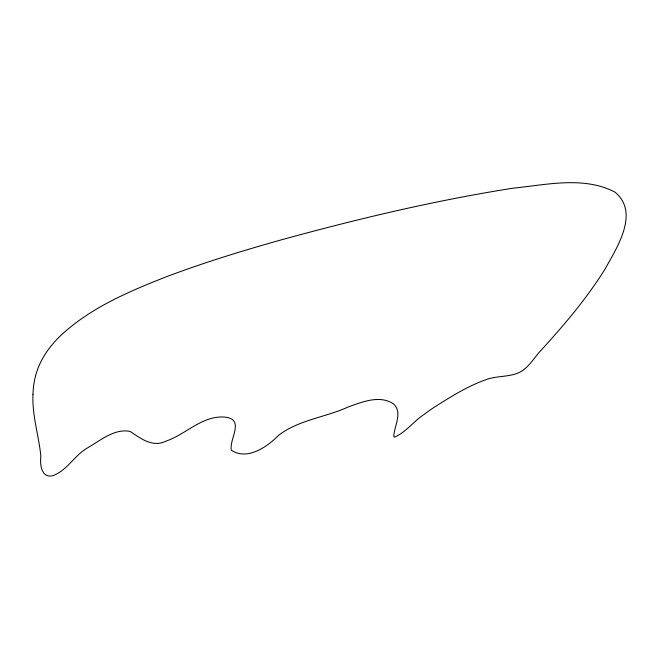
<?xml version="1.0" encoding="UTF-8"?>
<svg xmlns="http://www.w3.org/2000/svg" width="659" height="659" viewBox="0 0 659 659"><rect width="100%" height="100%" fill="white"/><g stroke="black" fill="none" stroke-linecap="round" stroke-linejoin="round"><path stroke-width="0.99" d="M32.991 394.263C31.978 415.203 38.749 435.352 40.842 455.929C39.911 463.994 41.031 478.385 52.687 475.757C66.864 470.674 74.253 455.707 86.996 448.186C100.16 440.813 114.18 428.235 130.21 431.423C140.721 438.499 152.6 447.815 165.994 441.126C185.813 434.38 201.852 415.788 224.044 417.032C245.815 418.794 229.019 438.721 231.309 450.179C247.323 460.946 267.406 446.711 278.938 435.047C299.145 419.783 325.505 417.345 348.158 406.998C362.228 401.916 380.161 394.527 393.876 404.173C402.748 413.3 394.189 425.928 393.785 436.415L394.37 437.205C405.705 432.51 413.473 421.422 423.745 414.684A126.322 74.426 -26.1 0 1 432.378 408.456C450.113 397.171 468.137 385.573 488.204 378.909C498.435 375.836 509.638 376.973 519.457 372.426C527.661 368.142 532.785 360.119 538.477 353.142C562.555 326.897 585.892 299.705 604.838 269.44C616.7 247.957 640.062 212.709 614.938 192.107C583.619 175.838 546.443 184.85 513.023 188.186C435.113 200.451 358.249 218.747 282.225 239.604C243.122 250.577 204.216 262.447 166.208 276.821C128.439 291.665 89.822 308.033 59.928 336.271A92.441 54.466 -26.1 0 0 55.208 341.181A94.344 55.587 -26.1 0 0 40.916 361.676C35.841 371.758 33.263 382.994 32.991 394.263"/></g></svg>
